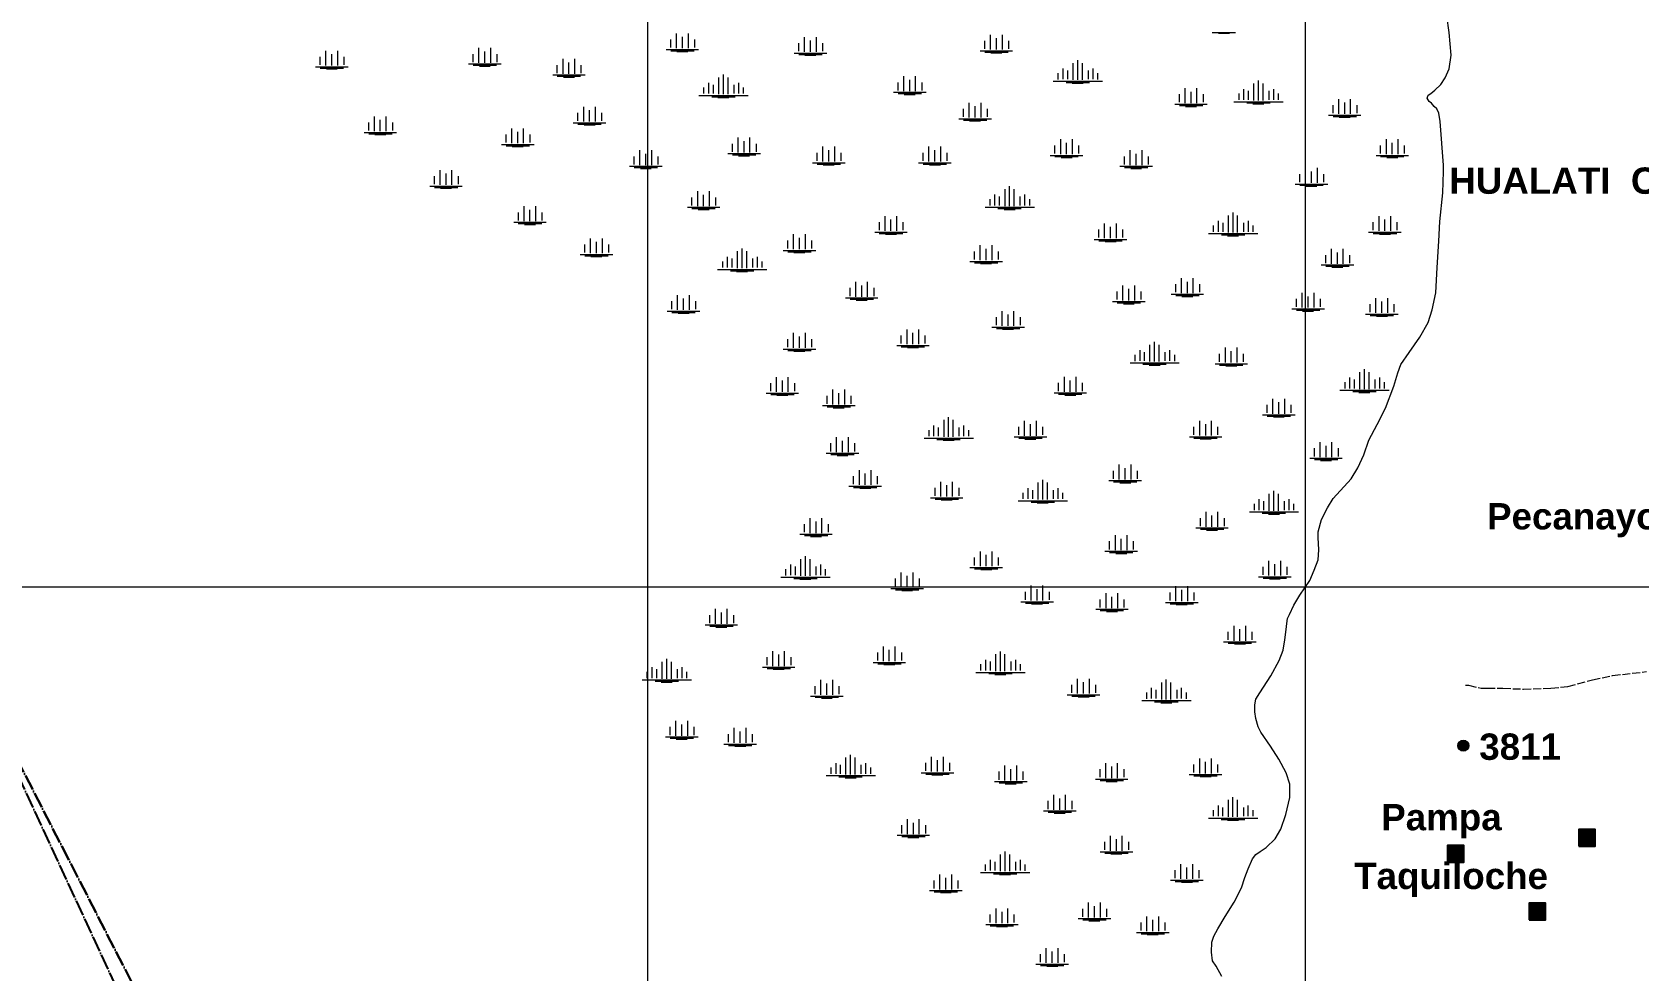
# Model space of a CAD drawing. Header units: metres. Extents: x 405809 to 420020, y 8257398 to 8272141.
# Drawn here: x 407064 to 409508, y 8268416 to 8269843 of the extents above; entities that cross this region are included whole.
import ezdxf

# ---------------------------------------------------------------- set-up
doc = ezdxf.new("R2010")
doc.units = ezdxf.units.M
doc.linetypes.add('ACAD_ISO02W100', pattern=[15, 12, -3])
doc.linetypes.add('ACAD_ISO04W100', pattern=[30, 24, -3, 0, -3])
for name, color, linetype, lineweight in [('BOFEDALES', 112, 'Continuous', 5), ('CAMINOS1', 7, 'ACAD_ISO02W100', 5), ('COORDENADAS', 30, 'Continuous', 5), ('PERIMETRO DE LA ISLA', 7, 'Continuous', 18), ('PERT. DE LA RESERVA', 163, 'ACAD_ISO04W100', 30), ('texto', 7, 'Continuous', 13)]:
    doc.layers.add(name, color=color, linetype=linetype, lineweight=lineweight)
doc.layers.add('PERIMETRO', color=3, linetype='ACAD_ISO04W100')
doc.layers.add('VIVIENDAS', color=1, linetype='Continuous')
doc.styles.add('CARLOS', font='arialbd.ttf', dxfattribs={"height": 48})

msp = doc.modelspace()

# ---------------------------------------------------------------- hatches: boundary and pattern name
at = {"layer": 'texto'}
h = msp.add_hatch(color=256, dxfattribs=at)
edge = h.paths.add_edge_path()
edge.add_arc((409240.9, 8268758.4), 8.37, 0, 360)
at = {"layer": 'VIVIENDAS'}
for points in [[(409416.4, 8268605.8), (409441.4, 8268605.8), (409441.4, 8268630.8), (409416.4, 8268630.8)], [(409216.8, 8268581.5), (409241.8, 8268581.5), (409241.8, 8268606.5), (409216.8, 8268606.5)], [(409340.9, 8268493.8), (409365.9, 8268493.8), (409365.9, 8268518.8), (409340.9, 8268518.8)]]:
    msp.add_hatch(color=256, dxfattribs=at).paths.add_polyline_path(points)

# ---------------------------------------------------------------- linework, layer by layer
at = {"layer": 'BOFEDALES'}
for p, q in [((408034.7, 8269832.2), (408034.7, 8269820)), ((408044, 8269818.9), (408044, 8269841.5)), ((408053, 8269818.9), (408053, 8269836.2)), ((408062, 8269818.9), (408062, 8269841.5)), ((408071.2, 8269832.2), (408071.2, 8269820)), ((408238.8, 8269813.3), (408238.8, 8269835.9)), ((408247.8, 8269813.3), (408247.8, 8269830.6)), ((408256.8, 8269813.3), (408256.8, 8269835.9)), ((408521.6, 8269816.8), (408521.6, 8269839.4)), ((408530.6, 8269816.8), (408530.6, 8269834.1)), ((408539.6, 8269816.8), (408539.6, 8269839.4)), ((408858.9, 8269842.9), (408894.5, 8269842.9)), ((408868.4, 8269841.6), (408885, 8269841.6)), ((407510.7, 8269792.4), (407510.7, 8269815)), ((407519.7, 8269792.4), (407519.7, 8269809.7)), ((407528.7, 8269792.4), (407528.7, 8269815)), ((407734.2, 8269810), (407734.2, 8269797.7)), ((407743.4, 8269796.7), (407743.4, 8269819.3)), ((407752.4, 8269796.7), (407752.4, 8269813.9)), ((407761.4, 8269796.7), (407761.4, 8269819.3)), ((407770.7, 8269810), (407770.7, 8269797.7)), ((408028.2, 8269817.1), (408077.7, 8269817.1)), ((408035.2, 8269815.1), (408070.7, 8269815.1)), ((408044.6, 8269813.8), (408061.3, 8269813.8)), ((408223, 8269811.5), (408272.5, 8269811.5)), ((408229.5, 8269826.7), (408229.5, 8269814.4)), ((408230, 8269809.5), (408265.5, 8269809.5)), ((408239.4, 8269808.3), (408256.1, 8269808.3)), ((408266, 8269826.7), (408266, 8269814.4)), ((408505.8, 8269815), (408555.3, 8269815)), ((408512.3, 8269830.1), (408512.3, 8269817.9)), ((408512.8, 8269813), (408548.3, 8269813)), ((408522.2, 8269811.7), (408538.9, 8269811.7)), ((408548.8, 8269830.1), (408548.8, 8269817.9)), ((407494.9, 8269790.6), (407544.4, 8269790.6)), ((407501.4, 8269805.7), (407501.4, 8269793.5)), ((407501.9, 8269788.6), (407537.4, 8269788.6)), ((407511.4, 8269787.3), (407528, 8269787.3)), ((407537.9, 8269805.7), (407537.9, 8269793.5)), ((407727.7, 8269794.9), (407777.2, 8269794.9)), ((407734.7, 8269792.9), (407770.2, 8269792.9)), ((407744.1, 8269791.6), (407760.7, 8269791.6)), ((407862.2, 8269793.3), (407862.2, 8269781.1)), ((407871.4, 8269780), (407871.4, 8269802.6)), ((407880.4, 8269780), (407880.4, 8269797.3)), ((407889.4, 8269780), (407889.4, 8269802.6)), ((407898.7, 8269793.3), (407898.7, 8269781.1)), ((408631.6, 8269788), (408631.6, 8269771.6)), ((408638.6, 8269785.1), (408638.6, 8269771.6)), ((408647.3, 8269770.6), (408647.3, 8269796.3)), ((408654.3, 8269770.6), (408654.3, 8269800.7)), ((408654.3, 8269770.6), (408654.3, 8269796.3)), ((408661.3, 8269770.6), (408661.3, 8269796.3)), ((408670.1, 8269785.1), (408670.1, 8269771.6)), ((408677.1, 8269788), (408677.1, 8269771.6)), ((407855.7, 8269778.2), (407905.2, 8269778.2)), ((407862.7, 8269776.2), (407898.2, 8269776.2)), ((407872.1, 8269774.9), (407888.7, 8269774.9)), ((408085.3, 8269759.3), (408085.3, 8269749.8)), ((408092.7, 8269766.3), (408092.7, 8269749.9)), ((408099.7, 8269763.4), (408099.7, 8269749.9)), ((408108.4, 8269748.9), (408108.4, 8269774.6)), ((408115.4, 8269748.9), (408115.4, 8269779)), ((408115.4, 8269748.9), (408115.4, 8269774.6)), ((408122.4, 8269748.9), (408122.4, 8269774.6)), ((408131.2, 8269763.4), (408131.2, 8269749.9)), ((408138.2, 8269766.3), (408138.2, 8269749.9)), ((408145.5, 8269759.3), (408145.5, 8269749.8)), ((408380.5, 8269766.9), (408380.5, 8269754.6)), ((408389.7, 8269753.5), (408389.7, 8269776.2)), ((408398.7, 8269753.5), (408398.7, 8269770.8)), ((408407.7, 8269753.5), (408407.7, 8269776.2)), ((408417, 8269766.9), (408417, 8269754.6)), ((408617, 8269768.8), (408691.9, 8269768.8)), ((408624.2, 8269781), (408624.2, 8269771.5)), ((408636.6, 8269766.8), (408672.1, 8269766.8)), ((408646, 8269765.5), (408662.6, 8269765.5)), ((408684.4, 8269781), (408684.4, 8269771.5)), ((408817.6, 8269735.5), (408817.6, 8269758.1)), ((408835.6, 8269735.5), (408835.6, 8269758.1)), ((408922.1, 8269739.4), (408922.1, 8269765.1)), ((408929.1, 8269739.4), (408929.1, 8269769.6)), ((408929.1, 8269739.4), (408929.1, 8269765.1)), ((408936.1, 8269739.4), (408936.1, 8269765.1)), ((408078.1, 8269747.1), (408153, 8269747.1)), ((408097.7, 8269745.1), (408133.2, 8269745.1)), ((408107.1, 8269743.8), (408123.7, 8269743.8)), ((408374, 8269751.8), (408423.5, 8269751.8)), ((408381, 8269749.8), (408416.5, 8269749.8)), ((408390.4, 8269748.5), (408407.1, 8269748.5)), ((408489.2, 8269713.3), (408489.2, 8269735.9)), ((408507.2, 8269713.3), (408507.2, 8269735.9)), ((408801.9, 8269733.7), (408851.4, 8269733.7)), ((408808.4, 8269748.9), (408808.4, 8269736.6)), ((408826.6, 8269735.5), (408826.6, 8269752.8)), ((408844.9, 8269748.9), (408844.9, 8269736.6)), ((408891.8, 8269737.6), (408966.8, 8269737.6)), ((408899.1, 8269749.8), (408899.1, 8269740.3)), ((408906.4, 8269756.8), (408906.4, 8269740.5)), ((408911.4, 8269735.6), (408946.9, 8269735.6)), ((408913.4, 8269754), (408913.4, 8269740.5)), ((408920.8, 8269734.4), (408937.5, 8269734.4)), ((408944.9, 8269754), (408944.9, 8269740.5)), ((408951.9, 8269756.8), (408951.9, 8269740.5)), ((408959.2, 8269749.8), (408959.2, 8269740.3)), ((409051.4, 8269718.9), (409051.4, 8269741.5)), ((409060.4, 8269718.9), (409060.4, 8269736.1)), ((409069.4, 8269718.9), (409069.4, 8269741.5)), ((407584.5, 8269692.6), (407584.5, 8269715.2)), ((407593.5, 8269692.6), (407593.5, 8269709.9)), ((407602.5, 8269692.6), (407602.5, 8269715.2)), ((407893.5, 8269720.6), (407893.5, 8269708.4)), ((407902.8, 8269707.3), (407902.8, 8269729.9)), ((407911.8, 8269707.3), (407911.8, 8269724.6)), ((407920.8, 8269707.3), (407920.8, 8269729.9)), ((407930, 8269720.6), (407930, 8269708.4)), ((408473.5, 8269711.5), (408523, 8269711.5)), ((408480, 8269726.6), (408480, 8269714.4)), ((408480.5, 8269709.5), (408516, 8269709.5)), ((408498.2, 8269713.3), (408498.2, 8269730.6)), ((408516.5, 8269726.6), (408516.5, 8269714.4)), ((408808.9, 8269731.7), (408844.4, 8269731.7)), ((408818.3, 8269730.5), (408834.9, 8269730.5)), ((409035.6, 8269717.1), (409085.1, 8269717.1)), ((409042.1, 8269732.2), (409042.1, 8269719.9)), ((409042.6, 8269715.1), (409078.1, 8269715.1)), ((409052, 8269713.8), (409068.7, 8269713.8)), ((409078.6, 8269732.2), (409078.6, 8269719.9)), ((407568.8, 8269690.8), (407618.3, 8269690.8)), ((407575.3, 8269706), (407575.3, 8269693.7)), ((407575.8, 8269688.8), (407611.3, 8269688.8)), ((407585.2, 8269687.6), (407601.9, 8269687.6)), ((407611.8, 8269706), (407611.8, 8269693.7)), ((407784.2, 8269687.7), (407784.2, 8269675.5)), ((407793.5, 8269674.4), (407793.5, 8269697)), ((407802.5, 8269674.4), (407802.5, 8269691.7)), ((407811.5, 8269674.4), (407811.5, 8269697)), ((407820.8, 8269687.7), (407820.8, 8269675.5)), ((407887, 8269705.5), (407936.5, 8269705.5)), ((407894, 8269703.5), (407929.5, 8269703.5)), ((407903.4, 8269702.3), (407920.1, 8269702.3)), ((408489.9, 8269708.3), (408506.6, 8269708.3)), ((407777.7, 8269672.6), (407827.3, 8269672.6)), ((407784.7, 8269670.6), (407820.3, 8269670.6)), ((407794.2, 8269669.4), (407810.8, 8269669.4)), ((407988.3, 8269641.1), (407988.3, 8269663.7)), ((408006.3, 8269641.1), (408006.3, 8269663.7)), ((408128.5, 8269673.7), (408128.5, 8269661.5)), ((408137.7, 8269660.4), (408137.7, 8269683)), ((408146.7, 8269660.4), (408146.7, 8269677.7)), ((408155.7, 8269660.4), (408155.7, 8269683)), ((408165, 8269673.7), (408165, 8269661.5)), ((408257.3, 8269660), (408257.3, 8269647.7)), ((408266.6, 8269646.6), (408266.6, 8269669.2)), ((408275.6, 8269646.6), (408275.6, 8269663.9)), ((408284.6, 8269646.6), (408284.6, 8269669.2)), ((408293.8, 8269660), (408293.8, 8269647.7)), ((408418.7, 8269660), (408418.7, 8269647.7)), ((408428, 8269646.6), (408428, 8269669.2)), ((408437, 8269646.6), (408437, 8269663.9)), ((408446, 8269646.6), (408446, 8269669.2)), ((408455.3, 8269660), (408455.3, 8269647.7)), ((408619.1, 8269671.1), (408619.1, 8269658.8)), ((408628.4, 8269657.7), (408628.4, 8269680.4)), ((408637.4, 8269657.7), (408637.4, 8269675)), ((408646.4, 8269657.7), (408646.4, 8269680.4)), ((408655.6, 8269671.1), (408655.6, 8269658.8)), ((408734.1, 8269641.1), (408734.1, 8269663.7)), ((408752.1, 8269641.1), (408752.1, 8269663.7)), ((409114.5, 8269671.1), (409114.5, 8269658.8)), ((409123.7, 8269657.7), (409123.7, 8269680.4)), ((409132.7, 8269657.7), (409132.7, 8269675)), ((409141.7, 8269657.7), (409141.7, 8269680.4)), ((409151, 8269671.1), (409151, 8269658.8)), ((407972.5, 8269639.3), (408022.1, 8269639.3)), ((407979, 8269654.4), (407979, 8269642.2)), ((407979.5, 8269637.3), (408015.1, 8269637.3)), ((407989, 8269636), (408005.6, 8269636)), ((407997.3, 8269641.1), (407997.3, 8269658.3)), ((408015.6, 8269654.4), (408015.6, 8269642.2)), ((408122, 8269658.6), (408171.5, 8269658.6)), ((408129, 8269656.6), (408164.5, 8269656.6)), ((408138.4, 8269655.3), (408155.1, 8269655.3)), ((408250.8, 8269644.8), (408300.3, 8269644.8)), ((408257.8, 8269642.8), (408293.3, 8269642.8)), ((408267.3, 8269641.6), (408283.9, 8269641.6)), ((408412.2, 8269644.8), (408461.8, 8269644.8)), ((408419.2, 8269642.8), (408454.8, 8269642.8)), ((408428.7, 8269641.6), (408445.3, 8269641.6)), ((408612.6, 8269656), (408662.1, 8269656)), ((408619.6, 8269654), (408655.1, 8269654)), ((408629, 8269652.7), (408645.7, 8269652.7)), ((408718.4, 8269639.3), (408767.9, 8269639.3)), ((408724.9, 8269654.4), (408724.9, 8269642.2)), ((408725.4, 8269637.3), (408760.9, 8269637.3)), ((408734.8, 8269636), (408751.5, 8269636)), ((408743.1, 8269641.1), (408743.1, 8269658.3)), ((408761.4, 8269654.4), (408761.4, 8269642.2)), ((409000.8, 8269614.2), (409000.8, 8269636.8)), ((409018.8, 8269614.2), (409018.8, 8269636.8)), ((409108, 8269656), (409157.5, 8269656)), ((409115, 8269654), (409150.5, 8269654)), ((409124.4, 8269652.7), (409141.1, 8269652.7)), ((407675.2, 8269624.4), (407675.2, 8269612.1)), ((407684.5, 8269611.1), (407684.5, 8269633.7)), ((407693.5, 8269611.1), (407693.5, 8269628.3)), ((407702.5, 8269611.1), (407702.5, 8269633.7)), ((407711.7, 8269624.4), (407711.7, 8269612.1)), ((408985.1, 8269612.4), (409034.6, 8269612.4)), ((408991.6, 8269627.6), (408991.6, 8269615.3)), ((409009.8, 8269614.2), (409009.8, 8269631.5)), ((409028.1, 8269627.6), (409028.1, 8269615.3)), ((407668.7, 8269609.3), (407718.2, 8269609.3)), ((407675.7, 8269607.3), (407711.2, 8269607.3)), ((407685.1, 8269606), (407701.8, 8269606)), ((408067, 8269592.1), (408067, 8269579.9)), ((408076.3, 8269578.8), (408076.3, 8269601.4)), ((408085.3, 8269578.8), (408085.3, 8269596.1)), ((408094.3, 8269578.8), (408094.3, 8269601.4)), ((408103.5, 8269592.1), (408103.5, 8269579.9)), ((408520.6, 8269589.2), (408520.6, 8269579.7)), ((408527.9, 8269596.3), (408527.9, 8269579.9)), ((408534.9, 8269593.4), (408534.9, 8269579.9)), ((408543.7, 8269578.8), (408543.7, 8269604.6)), ((408550.7, 8269578.8), (408550.7, 8269609)), ((408550.7, 8269578.8), (408550.7, 8269604.6)), ((408557.7, 8269578.8), (408557.7, 8269604.6)), ((408566.4, 8269593.4), (408566.4, 8269579.9)), ((408573.4, 8269596.3), (408573.4, 8269579.9)), ((408580.7, 8269589.2), (408580.7, 8269579.7)), ((408992.1, 8269610.4), (409027.6, 8269610.4)), ((409001.5, 8269609.2), (409018.2, 8269609.2)), ((407802.9, 8269569.3), (407802.9, 8269557)), ((407812.1, 8269555.9), (407812.1, 8269578.6)), ((407821.1, 8269555.9), (407821.1, 8269573.2)), ((407830.1, 8269555.9), (407830.1, 8269578.6)), ((407839.4, 8269569.3), (407839.4, 8269557)), ((408060.5, 8269577), (408110, 8269577)), ((408067.5, 8269575), (408103, 8269575)), ((408077, 8269573.8), (408093.6, 8269573.8)), ((408361.2, 8269541.1), (408361.2, 8269563.7)), ((408379.2, 8269541.1), (408379.2, 8269563.7)), ((408513.3, 8269577), (408588.3, 8269577)), ((408532.9, 8269575), (408568.4, 8269575)), ((408542.3, 8269573.8), (408559, 8269573.8)), ((408883.5, 8269538.8), (408883.5, 8269564.6)), ((408890.5, 8269538.8), (408890.5, 8269569)), ((408890.5, 8269538.8), (408890.5, 8269564.6)), ((408897.5, 8269538.8), (408897.5, 8269564.6)), ((409112.6, 8269541.1), (409112.6, 8269563.7)), ((409130.6, 8269541.1), (409130.6, 8269563.7)), ((407796.4, 8269554.2), (407845.9, 8269554.2)), ((407803.4, 8269552.2), (407838.9, 8269552.2)), ((407812.8, 8269550.9), (407829.4, 8269550.9)), ((408345.5, 8269539.3), (408395, 8269539.3)), ((408352, 8269554.4), (408352, 8269542.1)), ((408352.5, 8269537.3), (408388, 8269537.3)), ((408370.2, 8269541.1), (408370.2, 8269558.3)), ((408388.5, 8269554.4), (408388.5, 8269542.1)), ((408685.9, 8269543.3), (408685.9, 8269531)), ((408695.2, 8269529.9), (408695.2, 8269552.6)), ((408704.2, 8269529.9), (408704.2, 8269547.2)), ((408713.2, 8269529.9), (408713.2, 8269552.6)), ((408722.4, 8269543.3), (408722.4, 8269531)), ((408860.5, 8269549.2), (408860.5, 8269539.7)), ((408867.8, 8269556.3), (408867.8, 8269539.9)), ((408874.8, 8269553.4), (408874.8, 8269539.9)), ((408906.3, 8269553.4), (408906.3, 8269539.9)), ((408913.3, 8269556.3), (408913.3, 8269539.9)), ((408920.6, 8269549.2), (408920.6, 8269539.7)), ((409096.8, 8269539.3), (409146.4, 8269539.3)), ((409103.3, 8269554.4), (409103.3, 8269542.1)), ((409103.8, 8269537.3), (409139.4, 8269537.3)), ((409121.6, 8269541.1), (409121.6, 8269558.3)), ((409139.9, 8269554.4), (409139.9, 8269542.1)), ((407903.9, 8269520.5), (407903.9, 8269508.2)), ((407913.2, 8269507.2), (407913.2, 8269529.8)), ((407922.2, 8269507.2), (407922.2, 8269524.4)), ((407931.2, 8269507.2), (407931.2, 8269529.8)), ((407940.4, 8269520.5), (407940.4, 8269508.2)), ((408143.8, 8269484.4), (408143.8, 8269514.5)), ((408212.8, 8269526.6), (408212.8, 8269514.4)), ((408222.1, 8269513.3), (408222.1, 8269535.9)), ((408231.1, 8269513.3), (408231.1, 8269530.5)), ((408240.1, 8269513.3), (408240.1, 8269535.9)), ((408249.3, 8269526.6), (408249.3, 8269514.4)), ((408361.9, 8269536), (408378.5, 8269536)), ((408505.9, 8269496.6), (408505.9, 8269519.2)), ((408514.9, 8269496.6), (408514.9, 8269513.9)), ((408523.9, 8269496.6), (408523.9, 8269519.2)), ((408679.4, 8269528.2), (408728.9, 8269528.2)), ((408686.4, 8269526.2), (408721.9, 8269526.2)), ((408695.8, 8269524.9), (408712.5, 8269524.9)), ((408853.2, 8269537.1), (408928.2, 8269537.1)), ((408872.8, 8269535.1), (408908.3, 8269535.1)), ((408882.2, 8269533.8), (408898.9, 8269533.8)), ((409040.2, 8269491), (409040.2, 8269513.7)), ((409058.2, 8269491), (409058.2, 8269513.7)), ((409113.3, 8269536), (409129.9, 8269536)), ((407897.4, 8269505.4), (407946.9, 8269505.4)), ((407904.4, 8269503.4), (407939.9, 8269503.4)), ((407913.8, 8269502.1), (407930.5, 8269502.1)), ((408113.7, 8269494.8), (408113.7, 8269485.3)), ((408121, 8269501.8), (408121, 8269485.5)), ((408128, 8269498.9), (408128, 8269485.5)), ((408136.8, 8269484.4), (408136.8, 8269510.1)), ((408143.8, 8269484.4), (408143.8, 8269510.1)), ((408150.8, 8269484.4), (408150.8, 8269510.1)), ((408159.5, 8269498.9), (408159.5, 8269485.5)), ((408166.5, 8269501.8), (408166.5, 8269485.5)), ((408173.9, 8269494.8), (408173.9, 8269485.3)), ((408206.3, 8269511.5), (408255.8, 8269511.5)), ((408213.3, 8269509.5), (408248.8, 8269509.5)), ((408222.7, 8269508.2), (408239.4, 8269508.2)), ((408490.2, 8269494.8), (408539.7, 8269494.8)), ((408496.7, 8269509.9), (408496.7, 8269497.7)), ((408497.2, 8269492.8), (408532.7, 8269492.8)), ((408506.6, 8269491.6), (408523.3, 8269491.6)), ((408533.2, 8269509.9), (408533.2, 8269497.7)), ((409024.5, 8269489.3), (409074, 8269489.3)), ((409031, 8269504.4), (409031, 8269492.1)), ((409049.2, 8269491), (409049.2, 8269508.3)), ((409067.5, 8269504.4), (409067.5, 8269492.1)), ((408106.5, 8269482.6), (408181.4, 8269482.6)), ((408126, 8269480.6), (408161.5, 8269480.6)), ((408135.5, 8269479.3), (408152.1, 8269479.3)), ((408812, 8269446.6), (408812, 8269469.2)), ((408830, 8269446.6), (408830, 8269469.2)), ((409031.5, 8269487.3), (409067, 8269487.3)), ((409040.9, 8269486), (409057.6, 8269486)), ((408045.6, 8269420.9), (408045.6, 8269443.5)), ((408063.6, 8269420.9), (408063.6, 8269443.5)), ((408307.4, 8269454.4), (408307.4, 8269442.1)), ((408316.7, 8269441), (408316.7, 8269463.7)), ((408325.7, 8269441), (408325.7, 8269458.3)), ((408334.7, 8269441), (408334.7, 8269463.7)), ((408343.9, 8269454.4), (408343.9, 8269442.1)), ((408713.7, 8269448.8), (408713.7, 8269436.6)), ((408723, 8269435.5), (408723, 8269458.1)), ((408732, 8269435.5), (408732, 8269452.8)), ((408741, 8269435.5), (408741, 8269458.1)), ((408750.2, 8269448.8), (408750.2, 8269436.6)), ((408796.3, 8269444.8), (408845.8, 8269444.8)), ((408802.8, 8269459.9), (408802.8, 8269447.7)), ((408803.3, 8269442.8), (408838.8, 8269442.8)), ((408812.7, 8269441.5), (408829.4, 8269441.5)), ((408821, 8269446.6), (408821, 8269463.9)), ((408839.3, 8269459.9), (408839.3, 8269447.7)), ((408995.7, 8269424.4), (408995.7, 8269447)), ((409004.7, 8269424.4), (409004.7, 8269441.6)), ((409013.7, 8269424.4), (409013.7, 8269447)), ((408029.9, 8269419.1), (408079.4, 8269419.1)), ((408036.4, 8269434.2), (408036.4, 8269422)), ((408036.9, 8269417.1), (408072.4, 8269417.1)), ((408046.3, 8269415.9), (408063, 8269415.9)), ((408054.6, 8269420.9), (408054.6, 8269438.2)), ((408072.9, 8269434.2), (408072.9, 8269422)), ((408300.9, 8269439.3), (408350.4, 8269439.3)), ((408307.9, 8269437.3), (408343.4, 8269437.3)), ((408317.4, 8269436), (408334, 8269436)), ((408539.3, 8269396.6), (408539.3, 8269419.2)), ((408557.3, 8269396.6), (408557.3, 8269419.2)), ((408707.2, 8269433.7), (408756.7, 8269433.7)), ((408714.2, 8269431.7), (408749.7, 8269431.7)), ((408723.7, 8269430.4), (408740.3, 8269430.4)), ((408980, 8269422.6), (409029.5, 8269422.6)), ((408986.5, 8269437.7), (408986.5, 8269425.4)), ((408987, 8269420.6), (409022.5, 8269420.6)), ((408996.4, 8269419.3), (409013, 8269419.3)), ((409023, 8269437.7), (409023, 8269425.4)), ((409098.7, 8269429.7), (409098.7, 8269417.4)), ((409107.9, 8269416.3), (409107.9, 8269438.9)), ((409116.9, 8269416.3), (409116.9, 8269433.6)), ((409125.9, 8269416.3), (409125.9, 8269438.9)), ((409135.2, 8269429.7), (409135.2, 8269417.4)), ((408394.6, 8269368.8), (408394.6, 8269391.4)), ((408412.6, 8269368.8), (408412.6, 8269391.4)), ((408523.6, 8269394.8), (408573.1, 8269394.8)), ((408530.1, 8269409.9), (408530.1, 8269397.7)), ((408530.6, 8269392.8), (408566.1, 8269392.8)), ((408540, 8269391.5), (408556.6, 8269391.5)), ((408548.3, 8269396.6), (408548.3, 8269413.9)), ((408566.6, 8269409.9), (408566.6, 8269397.7)), ((409092.2, 8269414.5), (409141.7, 8269414.5)), ((409099.2, 8269412.5), (409134.7, 8269412.5)), ((409108.6, 8269411.3), (409125.3, 8269411.3)), ((408212.8, 8269376.6), (408212.8, 8269364.3)), ((408222.1, 8269363.2), (408222.1, 8269385.9)), ((408231.1, 8269363.2), (408231.1, 8269380.5)), ((408240.1, 8269363.2), (408240.1, 8269385.9)), ((408249.3, 8269376.6), (408249.3, 8269364.3)), ((408378.9, 8269367), (408428.4, 8269367)), ((408385.4, 8269382.1), (408385.4, 8269369.9)), ((408403.6, 8269368.8), (408403.6, 8269386.1)), ((408421.9, 8269382.1), (408421.9, 8269369.9)), ((408764.2, 8269342.3), (408764.2, 8269368)), ((408771.2, 8269342.3), (408771.2, 8269372.4)), ((408771.2, 8269342.3), (408771.2, 8269368)), ((408778.2, 8269342.3), (408778.2, 8269368)), ((408206.3, 8269361.5), (408255.8, 8269361.5)), ((408213.3, 8269359.5), (408248.8, 8269359.5)), ((408222.7, 8269358.2), (408239.4, 8269358.2)), ((408385.9, 8269365), (408421.4, 8269365)), ((408395.3, 8269363.8), (408411.9, 8269363.8)), ((408741.1, 8269352.7), (408741.1, 8269343.2)), ((408748.5, 8269359.7), (408748.5, 8269343.4)), ((408755.5, 8269356.8), (408755.5, 8269343.4)), ((408787, 8269356.8), (408787, 8269343.4)), ((408794, 8269359.7), (408794, 8269343.4)), ((408801.3, 8269352.7), (408801.3, 8269343.2)), ((408869.6, 8269354.4), (408869.6, 8269342.1)), ((408878.8, 8269341), (408878.8, 8269363.6)), ((408887.8, 8269341), (408887.8, 8269358.3)), ((408896.8, 8269341), (408896.8, 8269363.6)), ((408906.1, 8269354.4), (408906.1, 8269342.1)), ((408196, 8269296.2), (408196, 8269318.8)), ((408214, 8269296.2), (408214, 8269318.8)), ((408633.9, 8269296.6), (408633.9, 8269319.2)), ((408651.9, 8269296.6), (408651.9, 8269319.2)), ((408733.9, 8269340.5), (408808.8, 8269340.5)), ((408753.5, 8269338.5), (408789, 8269338.5)), ((408762.9, 8269337.2), (408779.5, 8269337.2)), ((408863.1, 8269339.2), (408912.6, 8269339.2)), ((408870.1, 8269337.2), (408905.6, 8269337.2)), ((408879.5, 8269336), (408896.2, 8269336)), ((409067.7, 8269318), (409067.7, 8269301.7)), ((409083.4, 8269300.6), (409083.4, 8269326.3)), ((409090.4, 8269300.6), (409090.4, 8269330.7)), ((409090.4, 8269300.6), (409090.4, 8269326.3)), ((409097.4, 8269300.6), (409097.4, 8269326.3)), ((409113.2, 8269318), (409113.2, 8269301.7)), ((408180.3, 8269294.4), (408229.8, 8269294.4)), ((408186.8, 8269309.5), (408186.8, 8269297.3)), ((408205, 8269296.2), (408205, 8269313.4)), ((408223.3, 8269309.5), (408223.3, 8269297.3)), ((408281.8, 8269277.2), (408281.8, 8269299.8)), ((408290.8, 8269277.2), (408290.8, 8269294.4)), ((408299.8, 8269277.2), (408299.8, 8269299.8)), ((408618.2, 8269294.8), (408667.7, 8269294.8)), ((408624.7, 8269309.9), (408624.7, 8269297.6)), ((408642.9, 8269296.6), (408642.9, 8269313.8)), ((408661.2, 8269309.9), (408661.2, 8269297.6)), ((409053.1, 8269298.8), (409128.1, 8269298.8)), ((409060.4, 8269311), (409060.4, 8269301.5)), ((409072.7, 8269296.8), (409108.2, 8269296.8)), ((409074.7, 8269315.1), (409074.7, 8269301.7)), ((409082.1, 8269295.5), (409098.7, 8269295.5)), ((409106.2, 8269315.1), (409106.2, 8269301.7)), ((409120.5, 8269311), (409120.5, 8269301.5)), ((408187.3, 8269292.4), (408222.8, 8269292.4)), ((408196.7, 8269291.1), (408213.4, 8269291.1)), ((408266, 8269275.4), (408315.5, 8269275.4)), ((408272.5, 8269290.5), (408272.5, 8269278.3)), ((408273, 8269273.4), (408308.5, 8269273.4)), ((408282.4, 8269272.1), (408299.1, 8269272.1)), ((408309, 8269290.5), (408309, 8269278.3)), ((408625.2, 8269292.8), (408660.7, 8269292.8)), ((408634.6, 8269291.5), (408651.3, 8269291.5)), ((408941.9, 8269276.6), (408941.9, 8269264.3)), ((408951.2, 8269263.2), (408951.2, 8269285.8)), ((408960.2, 8269263.2), (408960.2, 8269280.5)), ((408969.2, 8269263.2), (408969.2, 8269285.8)), ((408978.4, 8269276.6), (408978.4, 8269264.3)), ((408435.1, 8269245.3), (408435.1, 8269229)), ((408450.9, 8269227.9), (408450.9, 8269253.6)), ((408457.9, 8269227.9), (408457.9, 8269258)), ((408457.9, 8269227.9), (408457.9, 8269253.6)), ((408464.9, 8269227.9), (408464.9, 8269253.6)), ((408480.6, 8269245.3), (408480.6, 8269229)), ((408573.4, 8269229.7), (408573.4, 8269252.3)), ((408582.4, 8269229.7), (408582.4, 8269247)), ((408591.4, 8269229.7), (408591.4, 8269252.3)), ((408839.9, 8269229.9), (408839.9, 8269252.5)), ((408848.9, 8269229.9), (408848.9, 8269247.2)), ((408857.9, 8269229.9), (408857.9, 8269252.5)), ((408935.4, 8269261.4), (408984.9, 8269261.4)), ((408942.4, 8269259.4), (408977.9, 8269259.4)), ((408951.9, 8269258.2), (408968.5, 8269258.2)), ((408287.5, 8269204.9), (408287.5, 8269227.5)), ((408296.5, 8269204.9), (408296.5, 8269222.1)), ((408305.5, 8269204.9), (408305.5, 8269227.5)), ((408420.5, 8269226.1), (408495.5, 8269226.1)), ((408427.8, 8269238.3), (408427.8, 8269228.8)), ((408440.1, 8269224.1), (408475.6, 8269224.1)), ((408442.1, 8269242.4), (408442.1, 8269229)), ((408449.5, 8269222.8), (408466.2, 8269222.8)), ((408473.6, 8269242.4), (408473.6, 8269229)), ((408487.9, 8269238.3), (408487.9, 8269228.8)), ((408557.6, 8269227.9), (408607.1, 8269227.9)), ((408564.1, 8269243), (408564.1, 8269230.8)), ((408564.6, 8269225.9), (408600.1, 8269225.9)), ((408574, 8269224.6), (408590.7, 8269224.6)), ((408600.6, 8269243), (408600.6, 8269230.8)), ((408824.1, 8269228.1), (408873.6, 8269228.1)), ((408830.6, 8269243.2), (408830.6, 8269231)), ((408831.1, 8269226.1), (408866.6, 8269226.1)), ((408840.5, 8269224.8), (408857.2, 8269224.8)), ((408867.1, 8269243.2), (408867.1, 8269231)), ((409023, 8269197.2), (409023, 8269219.8)), ((409041, 8269197.2), (409041, 8269219.8)), ((408271.7, 8269203.1), (408321.3, 8269203.1)), ((408278.2, 8269218.2), (408278.2, 8269205.9)), ((408278.7, 8269201.1), (408314.3, 8269201.1)), ((408288.2, 8269199.8), (408304.8, 8269199.8)), ((408314.8, 8269218.2), (408314.8, 8269205.9)), ((409007.2, 8269195.4), (409056.7, 8269195.4)), ((409013.7, 8269210.6), (409013.7, 8269198.3)), ((409032, 8269197.2), (409032, 8269214.5)), ((409050.2, 8269210.6), (409050.2, 8269198.3)), ((408322.1, 8269154.8), (408322.1, 8269177.4)), ((408331.1, 8269154.8), (408331.1, 8269172.1)), ((408340.1, 8269154.8), (408340.1, 8269177.4)), ((408708.2, 8269176.5), (408708.2, 8269164.3)), ((408717.4, 8269163.2), (408717.4, 8269185.8)), ((408726.4, 8269163.2), (408726.4, 8269180.5)), ((408735.4, 8269163.2), (408735.4, 8269185.8)), ((408744.7, 8269176.5), (408744.7, 8269164.3)), ((409014.2, 8269193.4), (409049.7, 8269193.4)), ((409023.6, 8269192.2), (409040.3, 8269192.2)), ((408306.3, 8269153), (408355.8, 8269153)), ((408312.8, 8269168.1), (408312.8, 8269155.9)), ((408313.3, 8269151), (408348.8, 8269151)), ((408322.8, 8269149.8), (408339.4, 8269149.8)), ((408349.3, 8269168.1), (408349.3, 8269155.9)), ((408436.7, 8269150.5), (408436.7, 8269138.2)), ((408446, 8269137.1), (408446, 8269159.8)), ((408455, 8269137.1), (408455, 8269154.4)), ((408464, 8269137.1), (408464, 8269159.8)), ((408473.2, 8269150.5), (408473.2, 8269138.2)), ((408578.3, 8269150), (408578.3, 8269133.7)), ((408585.3, 8269147.1), (408585.3, 8269133.7)), ((408594.1, 8269132.6), (408594.1, 8269158.3)), ((408601.1, 8269132.6), (408601.1, 8269162.7)), ((408601.1, 8269132.6), (408601.1, 8269158.3)), ((408608.1, 8269132.6), (408608.1, 8269158.3)), ((408616.8, 8269147.1), (408616.8, 8269133.7)), ((408623.8, 8269150), (408623.8, 8269133.7)), ((408701.7, 8269161.4), (408751.2, 8269161.4)), ((408708.7, 8269159.4), (408744.2, 8269159.4)), ((408718.1, 8269158.2), (408734.8, 8269158.2)), ((408430.2, 8269135.4), (408479.7, 8269135.4)), ((408437.2, 8269133.4), (408472.7, 8269133.4)), ((408446.7, 8269132.1), (408463.3, 8269132.1)), ((408563.7, 8269130.8), (408638.7, 8269130.8)), ((408571, 8269143), (408571, 8269133.5)), ((408583.3, 8269128.8), (408618.8, 8269128.8)), ((408592.7, 8269127.5), (408609.4, 8269127.5)), ((408631.1, 8269143), (408631.1, 8269133.5)), ((408922.6, 8269126), (408922.6, 8269116.5)), ((408929.9, 8269133), (408929.9, 8269116.7)), ((408936.9, 8269130.2), (408936.9, 8269116.7)), ((408945.7, 8269115.6), (408945.7, 8269141.3)), ((408952.7, 8269115.6), (408952.7, 8269145.7)), ((408952.7, 8269115.6), (408952.7, 8269141.3)), ((408959.7, 8269115.6), (408959.7, 8269141.3)), ((408968.4, 8269130.2), (408968.4, 8269116.7)), ((408975.4, 8269133), (408975.4, 8269116.7)), ((408982.7, 8269126), (408982.7, 8269116.5)), ((408247.2, 8269081.7), (408247.2, 8269104.3)), ((408256.2, 8269081.7), (408256.2, 8269099)), ((408265.2, 8269081.7), (408265.2, 8269104.3)), ((408840.3, 8269104.5), (408840.3, 8269092.3)), ((408849.5, 8269091.2), (408849.5, 8269113.8)), ((408858.5, 8269091.2), (408858.5, 8269108.5)), ((408867.5, 8269091.2), (408867.5, 8269113.8)), ((408876.8, 8269104.5), (408876.8, 8269092.3)), ((408915.4, 8269113.8), (408990.3, 8269113.8)), ((408934.9, 8269111.8), (408970.4, 8269111.8)), ((408944.4, 8269110.6), (408961, 8269110.6)), ((408231.5, 8269079.9), (408281, 8269079.9)), ((408238, 8269095), (408238, 8269082.8)), ((408238.5, 8269077.9), (408274, 8269077.9)), ((408247.9, 8269076.6), (408264.5, 8269076.6)), ((408274.5, 8269095), (408274.5, 8269082.8)), ((408711.5, 8269055.9), (408711.5, 8269078.5)), ((408720.5, 8269055.9), (408720.5, 8269073.1)), ((408729.5, 8269055.9), (408729.5, 8269078.5)), ((408833.8, 8269089.4), (408883.3, 8269089.4)), ((408840.8, 8269087.4), (408876.3, 8269087.4)), ((408850.2, 8269086.2), (408866.9, 8269086.2)), ((408506.2, 8269031.1), (408506.2, 8269053.7)), ((408524.2, 8269031.1), (408524.2, 8269053.7)), ((408695.7, 8269054.1), (408745.2, 8269054.1)), ((408702.2, 8269069.2), (408702.2, 8269056.9)), ((408702.7, 8269052.1), (408738.2, 8269052.1)), ((408712.1, 8269050.8), (408728.8, 8269050.8)), ((408738.7, 8269069.2), (408738.7, 8269056.9)), ((408210, 8269026.8), (408210, 8269017.3)), ((408217.3, 8269033.9), (408217.3, 8269017.5)), ((408224.3, 8269031), (408224.3, 8269017.5)), ((408233.1, 8269016.4), (408233.1, 8269042.1)), ((408240.1, 8269016.4), (408240.1, 8269046.6)), ((408240.1, 8269016.4), (408240.1, 8269042.1)), ((408247.1, 8269016.4), (408247.1, 8269042.1)), ((408255.8, 8269031), (408255.8, 8269017.5)), ((408262.8, 8269033.9), (408262.8, 8269017.5)), ((408270.1, 8269026.8), (408270.1, 8269017.3)), ((408490.4, 8269029.3), (408539.9, 8269029.3)), ((408496.9, 8269044.5), (408496.9, 8269032.2)), ((408497.4, 8269027.3), (408532.9, 8269027.3)), ((408506.8, 8269026.1), (408523.5, 8269026.1)), ((408515.2, 8269031.1), (408515.2, 8269048.4)), ((408533.4, 8269044.5), (408533.4, 8269032.2)), ((408935.8, 8269030.3), (408935.8, 8269018.1)), ((408945.1, 8269017), (408945.1, 8269039.6)), ((408954.1, 8269017), (408954.1, 8269034.3)), ((408963.1, 8269017), (408963.1, 8269039.6)), ((408972.4, 8269030.3), (408972.4, 8269018.1)), ((408202.8, 8269014.6), (408277.7, 8269014.6)), ((408222.3, 8269012.6), (408257.8, 8269012.6)), ((408231.8, 8269011.4), (408248.4, 8269011.4)), ((408376.5, 8269012.7), (408376.5, 8269000.4)), ((408385.8, 8268999.3), (408385.8, 8269021.9)), ((408394.8, 8268999.3), (408394.8, 8269016.6)), ((408403.8, 8268999.3), (408403.8, 8269021.9)), ((408413.1, 8269012.7), (408413.1, 8269000.4)), ((408583.4, 8268979.1), (408583.4, 8269001.7)), ((408601.4, 8268979.1), (408601.4, 8269001.7)), ((408803.5, 8268978.1), (408803.5, 8269000.7)), ((408821.5, 8268978.1), (408821.5, 8269000.7)), ((408929.3, 8269015.2), (408978.9, 8269015.2)), ((408936.3, 8269013.2), (408971.9, 8269013.2)), ((408945.8, 8269011.9), (408962.4, 8269011.9)), ((408370, 8268997.5), (408419.6, 8268997.5)), ((408377, 8268995.5), (408412.6, 8268995.5)), ((408386.5, 8268994.3), (408403.1, 8268994.3)), ((408567.7, 8268977.3), (408617.2, 8268977.3)), ((408574.2, 8268992.4), (408574.2, 8268980.2)), ((408574.7, 8268975.3), (408610.2, 8268975.3)), ((408592.4, 8268979.1), (408592.4, 8268996.3)), ((408610.7, 8268992.4), (408610.7, 8268980.2)), ((408688.1, 8268980.8), (408688.1, 8268968.6)), ((408697.3, 8268967.5), (408697.3, 8268990.1)), ((408706.3, 8268967.5), (408706.3, 8268984.8)), ((408715.3, 8268967.5), (408715.3, 8268990.1)), ((408724.6, 8268980.8), (408724.6, 8268968.6)), ((408787.7, 8268976.3), (408837.3, 8268976.3)), ((408794.2, 8268991.5), (408794.2, 8268979.2)), ((408812.5, 8268978.1), (408812.5, 8268995.4)), ((408830.8, 8268991.5), (408830.8, 8268979.2)), ((408094, 8268957), (408094, 8268944.8)), ((408103.2, 8268943.7), (408103.2, 8268966.3)), ((408112.2, 8268943.7), (408112.2, 8268961)), ((408121.2, 8268943.7), (408121.2, 8268966.3)), ((408130.5, 8268957), (408130.5, 8268944.8)), ((408584.1, 8268974), (408600.8, 8268974)), ((408681.6, 8268965.7), (408731.1, 8268965.7)), ((408688.6, 8268963.7), (408724.1, 8268963.7)), ((408698, 8268962.5), (408714.6, 8268962.5)), ((408794.7, 8268974.3), (408830.3, 8268974.3)), ((408804.2, 8268973.1), (408820.8, 8268973.1)), ((408087.5, 8268941.9), (408137, 8268941.9)), ((408094.5, 8268939.9), (408130, 8268939.9)), ((408103.9, 8268938.6), (408120.6, 8268938.6)), ((408882.7, 8268931.4), (408882.7, 8268919.1)), ((408892, 8268918), (408892, 8268940.7)), ((408901, 8268918), (408901, 8268935.3)), ((408910, 8268918), (408910, 8268940.7)), ((408919.3, 8268931.4), (408919.3, 8268919.1)), ((408190.5, 8268879.5), (408190.5, 8268902.1)), ((408208.5, 8268879.5), (408208.5, 8268902.1)), ((408358.7, 8268886.8), (408358.7, 8268909.4)), ((408367.7, 8268886.8), (408367.7, 8268904.1)), ((408376.7, 8268886.8), (408376.7, 8268909.4)), ((408876.2, 8268916.3), (408925.8, 8268916.3)), ((408883.2, 8268914.3), (408918.8, 8268914.3)), ((408892.7, 8268913), (408909.3, 8268913)), ((408006.4, 8268877.6), (408006.4, 8268861.2)), ((408022.2, 8268860.2), (408022.2, 8268885.9)), ((408029.2, 8268860.2), (408029.2, 8268890.3)), ((408029.2, 8268860.2), (408029.2, 8268885.9)), ((408036.2, 8268860.2), (408036.2, 8268885.9)), ((408051.9, 8268877.6), (408051.9, 8268861.2)), ((408174.7, 8268877.7), (408224.2, 8268877.7)), ((408181.2, 8268892.9), (408181.2, 8268880.6)), ((408199.5, 8268879.5), (408199.5, 8268896.8)), ((408217.7, 8268892.9), (408217.7, 8268880.6)), ((408343, 8268885), (408392.5, 8268885)), ((408349.5, 8268900.2), (408349.5, 8268887.9)), ((408350, 8268883), (408385.5, 8268883)), ((408359.4, 8268881.8), (408376, 8268881.8)), ((408386, 8268900.2), (408386, 8268887.9)), ((408506.6, 8268882.1), (408506.6, 8268872.6)), ((408513.9, 8268889.1), (408513.9, 8268872.7)), ((408520.9, 8268886.2), (408520.9, 8268872.7)), ((408529.6, 8268871.6), (408529.6, 8268897.4)), ((408536.6, 8268871.6), (408536.6, 8268901.8)), ((408536.6, 8268871.6), (408536.6, 8268897.4)), ((408543.6, 8268871.6), (408543.6, 8268897.4)), ((408552.4, 8268886.2), (408552.4, 8268872.7)), ((408559.4, 8268889.1), (408559.4, 8268872.7)), ((408566.7, 8268882.1), (408566.7, 8268872.6)), ((407991.9, 8268858.4), (408066.8, 8268858.4)), ((407999.1, 8268870.6), (407999.1, 8268861.1)), ((408011.4, 8268856.4), (408046.9, 8268856.4)), ((408013.4, 8268874.7), (408013.4, 8268861.2)), ((408020.9, 8268855.1), (408037.5, 8268855.1)), ((408044.9, 8268874.7), (408044.9, 8268861.2)), ((408059.3, 8268870.6), (408059.3, 8268861.1)), ((408181.7, 8268875.7), (408217.2, 8268875.7)), ((408191.1, 8268874.5), (408207.8, 8268874.5)), ((408263.6, 8268835.7), (408263.6, 8268858.3)), ((408272.6, 8268835.7), (408272.6, 8268853)), ((408281.6, 8268835.7), (408281.6, 8268858.3)), ((408499.3, 8268869.9), (408574.3, 8268869.9)), ((408518.9, 8268867.9), (408554.4, 8268867.9)), ((408528.3, 8268866.6), (408545, 8268866.6)), ((408654.1, 8268837.5), (408654.1, 8268860.1)), ((408663.1, 8268837.5), (408663.1, 8268854.8)), ((408672.1, 8268837.5), (408672.1, 8268860.1)), ((408782, 8268828.8), (408782, 8268854.5)), ((408789, 8268828.8), (408789, 8268858.9)), ((408789, 8268828.8), (408789, 8268854.5)), ((408796, 8268828.8), (408796, 8268854.5)), ((408247.9, 8268833.9), (408297.4, 8268833.9)), ((408254.4, 8268849), (408254.4, 8268836.8)), ((408254.9, 8268831.9), (408290.4, 8268831.9)), ((408264.3, 8268830.7), (408280.9, 8268830.7)), ((408290.9, 8268849), (408290.9, 8268836.8)), ((408638.4, 8268835.7), (408687.9, 8268835.7)), ((408644.9, 8268850.8), (408644.9, 8268838.6)), ((408645.4, 8268833.7), (408680.9, 8268833.7)), ((408654.8, 8268832.5), (408671.5, 8268832.5)), ((408681.4, 8268850.8), (408681.4, 8268838.6)), ((408758.9, 8268839.2), (408758.9, 8268829.7)), ((408766.2, 8268846.2), (408766.2, 8268829.9)), ((408773.2, 8268843.3), (408773.2, 8268829.9)), ((408804.8, 8268843.3), (408804.8, 8268829.9)), ((408811.8, 8268846.2), (408811.8, 8268829.9)), ((408819.1, 8268839.2), (408819.1, 8268829.7)), ((408751.7, 8268827), (408826.6, 8268827)), ((408771.2, 8268825), (408806.8, 8268825)), ((408780.7, 8268823.7), (408797.3, 8268823.7)), ((408033.7, 8268786.8), (408033.7, 8268774.5)), ((408043, 8268773.4), (408043, 8268796)), ((408052, 8268773.4), (408052, 8268790.7)), ((408061, 8268773.4), (408061, 8268796)), ((408070.2, 8268786.8), (408070.2, 8268774.5)), ((408131.9, 8268762.7), (408131.9, 8268785.3)), ((408140.9, 8268762.7), (408140.9, 8268780)), ((408149.9, 8268762.7), (408149.9, 8268785.3)), ((408027.2, 8268771.6), (408076.7, 8268771.6)), ((408034.2, 8268769.6), (408069.7, 8268769.6)), ((408043.6, 8268768.4), (408060.3, 8268768.4)), ((408116.2, 8268760.9), (408165.7, 8268760.9)), ((408122.7, 8268776), (408122.7, 8268763.8)), ((408123.2, 8268758.9), (408158.7, 8268758.9)), ((408132.6, 8268757.6), (408149.3, 8268757.6)), ((408159.2, 8268776), (408159.2, 8268763.8)), ((408286.1, 8268732), (408286.1, 8268715.7)), ((408301.8, 8268714.6), (408301.8, 8268740.3)), ((408308.8, 8268714.6), (408308.8, 8268744.7)), ((408308.8, 8268714.6), (408308.8, 8268740.3)), ((408315.8, 8268714.6), (408315.8, 8268740.3)), ((408331.6, 8268732), (408331.6, 8268715.7)), ((408422.6, 8268732.2), (408422.6, 8268719.9)), ((408431.9, 8268718.9), (408431.9, 8268741.5)), ((408440.9, 8268718.9), (408440.9, 8268736.1)), ((408449.9, 8268718.9), (408449.9, 8268741.5)), ((408459.1, 8268732.2), (408459.1, 8268719.9)), ((408697, 8268709.2), (408697, 8268731.8)), ((408715, 8268709.2), (408715, 8268731.8)), ((408839.8, 8268716.3), (408839.8, 8268738.9)), ((408848.8, 8268716.3), (408848.8, 8268733.6)), ((408857.8, 8268716.3), (408857.8, 8268738.9)), ((408271.5, 8268712.8), (408346.5, 8268712.8)), ((408278.8, 8268725), (408278.8, 8268715.5)), ((408291.1, 8268710.8), (408326.6, 8268710.8)), ((408293.1, 8268729.2), (408293.1, 8268715.7)), ((408300.5, 8268709.6), (408317.2, 8268709.6)), ((408324.6, 8268729.2), (408324.6, 8268715.7)), ((408338.9, 8268725), (408338.9, 8268715.5)), ((408416.1, 8268717.1), (408465.6, 8268717.1)), ((408423.1, 8268715.1), (408458.6, 8268715.1)), ((408432.5, 8268713.8), (408449.2, 8268713.8)), ((408534.2, 8268719), (408534.2, 8268706.7)), ((408543.5, 8268705.6), (408543.5, 8268728.2)), ((408552.5, 8268705.6), (408552.5, 8268722.9)), ((408561.5, 8268705.6), (408561.5, 8268728.2)), ((408570.7, 8268719), (408570.7, 8268706.7)), ((408681.2, 8268707.4), (408730.7, 8268707.4)), ((408687.7, 8268722.5), (408687.7, 8268710.3)), ((408706, 8268709.2), (408706, 8268726.5)), ((408724.2, 8268722.5), (408724.2, 8268710.3)), ((408824, 8268714.5), (408873.6, 8268714.5)), ((408830.5, 8268729.7), (408830.5, 8268717.4)), ((408831, 8268712.5), (408866.6, 8268712.5)), ((408840.5, 8268711.3), (408857.1, 8268711.3)), ((408867.1, 8268729.7), (408867.1, 8268717.4)), ((408527.7, 8268703.8), (408577.2, 8268703.8)), ((408534.7, 8268701.8), (408570.2, 8268701.8)), ((408544.1, 8268700.6), (408560.8, 8268700.6)), ((408617.9, 8268661), (408617.9, 8268683.6)), ((408635.9, 8268661), (408635.9, 8268683.6)), ((408688.2, 8268705.4), (408723.7, 8268705.4)), ((408697.7, 8268704.1), (408714.3, 8268704.1)), ((408602.2, 8268659.2), (408651.7, 8268659.2)), ((408608.7, 8268674.3), (408608.7, 8268662)), ((408626.9, 8268661), (408626.9, 8268678.2)), ((408645.2, 8268674.3), (408645.2, 8268662)), ((408860.4, 8268660.5), (408860.4, 8268651)), ((408867.7, 8268667.5), (408867.7, 8268651.2)), ((408874.7, 8268664.6), (408874.7, 8268651.2)), ((408883.4, 8268650.1), (408883.4, 8268675.8)), ((408890.4, 8268650.1), (408890.4, 8268680.2)), ((408890.4, 8268650.1), (408890.4, 8268675.8)), ((408897.4, 8268650.1), (408897.4, 8268675.8)), ((408906.2, 8268664.6), (408906.2, 8268651.2)), ((408913.2, 8268667.5), (408913.2, 8268651.2)), ((408920.5, 8268660.5), (408920.5, 8268651)), ((408386, 8268637.3), (408386, 8268625)), ((408395.3, 8268623.9), (408395.3, 8268646.5)), ((408404.3, 8268623.9), (408404.3, 8268641.2)), ((408413.3, 8268623.9), (408413.3, 8268646.5)), ((408422.5, 8268637.3), (408422.5, 8268625)), ((408609.2, 8268657.2), (408644.7, 8268657.2)), ((408618.6, 8268655.9), (408635.3, 8268655.9)), ((408853.1, 8268648.3), (408928.1, 8268648.3)), ((408872.7, 8268646.3), (408908.2, 8268646.3)), ((408882.1, 8268645), (408898.8, 8268645)), ((408379.5, 8268622.1), (408429, 8268622.1)), ((408386.5, 8268620.1), (408422, 8268620.1)), ((408396, 8268618.9), (408412.6, 8268618.9)), ((408694.9, 8268612), (408694.9, 8268599.8)), ((408704.1, 8268598.7), (408704.1, 8268621.3)), ((408713.1, 8268598.7), (408713.1, 8268616)), ((408722.1, 8268598.7), (408722.1, 8268621.3)), ((408731.4, 8268612), (408731.4, 8268599.8)), ((408521.1, 8268584.8), (408521.1, 8268568.5)), ((408536.8, 8268567.4), (408536.8, 8268593.1)), ((408543.8, 8268567.4), (408543.8, 8268597.5)), ((408543.8, 8268567.4), (408543.8, 8268593.1)), ((408550.8, 8268567.4), (408550.8, 8268593.1)), ((408566.6, 8268584.8), (408566.6, 8268568.5)), ((408688.4, 8268596.9), (408737.9, 8268596.9)), ((408695.4, 8268594.9), (408730.9, 8268594.9)), ((408704.8, 8268593.7), (408721.5, 8268593.7)), ((408444.6, 8268539.9), (408444.6, 8268562.5)), ((408462.6, 8268539.9), (408462.6, 8268562.5)), ((408506.5, 8268565.6), (408581.4, 8268565.6)), ((408513.7, 8268577.8), (408513.7, 8268568.3)), ((408526.1, 8268563.6), (408561.6, 8268563.6)), ((408528.1, 8268581.9), (408528.1, 8268568.5)), ((408535.5, 8268562.3), (408552.1, 8268562.3)), ((408559.6, 8268581.9), (408559.6, 8268568.5)), ((408573.9, 8268577.8), (408573.9, 8268568.3)), ((408802, 8268569), (408802, 8268556.8)), ((408811.3, 8268555.7), (408811.3, 8268578.3)), ((408820.3, 8268555.7), (408820.3, 8268573)), ((408829.3, 8268555.7), (408829.3, 8268578.3)), ((408838.5, 8268569), (408838.5, 8268556.8)), ((408428.9, 8268538.1), (408478.4, 8268538.1)), ((408435.4, 8268553.2), (408435.4, 8268541)), ((408435.9, 8268536.1), (408471.4, 8268536.1)), ((408453.6, 8268539.9), (408453.6, 8268557.2)), ((408471.9, 8268553.2), (408471.9, 8268541)), ((408795.5, 8268553.9), (408845, 8268553.9)), ((408802.5, 8268551.9), (408838, 8268551.9)), ((408811.9, 8268550.6), (408828.6, 8268550.6)), ((408445.3, 8268534.9), (408462, 8268534.9)), ((408530.1, 8268488.4), (408530.1, 8268511)), ((408548.1, 8268488.4), (408548.1, 8268511)), ((408670.7, 8268497.2), (408670.7, 8268519.8)), ((408679.7, 8268497.2), (408679.7, 8268514.5)), ((408688.7, 8268497.2), (408688.7, 8268519.8)), ((408514.3, 8268486.6), (408563.8, 8268486.6)), ((408520.8, 8268501.7), (408520.8, 8268489.5)), ((408539.1, 8268488.4), (408539.1, 8268505.7)), ((408557.3, 8268501.7), (408557.3, 8268489.5)), ((408654.9, 8268495.4), (408704.4, 8268495.4)), ((408661.4, 8268510.5), (408661.4, 8268498.3)), ((408661.9, 8268493.4), (408697.4, 8268493.4)), ((408671.3, 8268492.2), (408688, 8268492.2)), ((408697.9, 8268510.5), (408697.9, 8268498.3)), ((408750.2, 8268489.7), (408750.2, 8268477.4)), ((408759.4, 8268476.3), (408759.4, 8268498.9)), ((408768.4, 8268476.3), (408768.4, 8268493.6)), ((408777.4, 8268476.3), (408777.4, 8268498.9)), ((408786.7, 8268489.7), (408786.7, 8268477.4)), ((408521.3, 8268484.6), (408556.8, 8268484.6)), ((408530.7, 8268483.3), (408547.4, 8268483.3)), ((408743.7, 8268474.5), (408793.2, 8268474.5)), ((408750.7, 8268472.5), (408786.2, 8268472.5)), ((408760.1, 8268471.3), (408776.7, 8268471.3)), ((408597.3, 8268441.5), (408597.3, 8268429.2)), ((408606.5, 8268428.1), (408606.5, 8268450.7)), ((408615.5, 8268428.1), (408615.5, 8268445.4)), ((408624.5, 8268428.1), (408624.5, 8268450.7)), ((408633.8, 8268441.5), (408633.8, 8268429.2)), ((408590.8, 8268426.3), (408640.3, 8268426.3)), ((408597.8, 8268424.3), (408633.3, 8268424.3)), ((408607.2, 8268423.1), (408623.8, 8268423.1))]:
    msp.add_line(p, q, dxfattribs=at)
at = {"layer": 'CAMINOS1'}
msp.add_lwpolyline([(409243.9, 8268850.4), (409248.6, 8268850.4), (409267.7, 8268845.6), (409277.2, 8268845.6), (409296.3, 8268845.6), (409301, 8268845.6), (409332.2, 8268844.4), (409373.9, 8268845.8), (409400, 8268848.5), (409437.2, 8268858.6), (409467.9, 8268865.1), (409519.2, 8268871)], dxfattribs=at)
at = {"layer": 'COORDENADAS'}
for p, q in [((408000, 8271350), (408000, 8257550)), ((409000, 8271350), (409000, 8257550)), ((406200, 8269000), (419600, 8269000))]:
    msp.add_line(p, q, dxfattribs=at)
at = {"layer": 'PERIMETRO'}
msp.add_lwpolyline([(407586.7, 8257550), (410636.9, 8260581.4), (408154.9, 8266316.2), (406200, 8270529)], dxfattribs=at)
at = {"layer": 'PERIMETRO DE LA ISLA'}
msp.add_lwpolyline([(408873.6, 8268407.3), (408864.6, 8268422.9), (408859.1, 8268431.3), (408857.5, 8268444.5), (408858.4, 8268459.8), (408861.3, 8268468.5), (408867.5, 8268479.7), (408878.4, 8268498.9), (408892, 8268520.2), (408903.3, 8268542), (408908.5, 8268558), (408913.3, 8268570.9), (408920.1, 8268586.3), (408925.2, 8268592.8), (408932, 8268597.6), (408941, 8268603.4), (408954.6, 8268616.8), (408963.2, 8268631.5), (408970.6, 8268653.6), (408977.1, 8268679.8), (408977.1, 8268699.8), (408971.4, 8268717.2), (408960.3, 8268738), (408947.6, 8268757.7), (408932.9, 8268778.7), (408928.8, 8268786.9), (408925.1, 8268799.6), (408923.8, 8268810), (408923.8, 8268820.3), (408925, 8268829.3), (408931.5, 8268838.8), (408947.8, 8268864.7), (408960.8, 8268888.1), (408967, 8268903.6), (408969.1, 8268919.4), (408971.2, 8268935), (408972.2, 8268944.3), (408973.5, 8268951.7), (408976.6, 8268957.9), (408983, 8268972.1), (408992.1, 8268987.3), (409007.3, 8269009.5), (409014.1, 8269025.2), (409019.9, 8269040.9), (409021, 8269056.1), (409019.9, 8269075), (409019.9, 8269083.3), (409025.2, 8269102.4), (409034.1, 8269120.2), (409043, 8269134.3), (409070.4, 8269163.9), (409080.3, 8269180.7), (409089.3, 8269200.6), (409097.1, 8269223.1), (409109.8, 8269246.9), (409122.4, 8269271.5), (409134.9, 8269305.1), (409141.3, 8269325.3), (409145.6, 8269338.1), (409158.4, 8269356.2), (409174.4, 8269379.6), (409187.2, 8269402), (409193.6, 8269421.1), (409198.9, 8269446.7), (409200.8, 8269485.7), (409203.3, 8269525.4), (409205.2, 8269555.6), (409209.4, 8269599), (409210.5, 8269631.5), (409210.5, 8269641.1), (409205.8, 8269707.7), (409203.5, 8269719.9), (409200.3, 8269726.5), (409196.4, 8269730.4), (409192.3, 8269735.1), (409188.6, 8269737.9), (409185.8, 8269742.7), (409187.1, 8269747.4), (409191.2, 8269750), (409197.5, 8269755), (409206.8, 8269763.6), (409213.2, 8269773.8), (409219.4, 8269787.3), (409222.1, 8269808.3), (409219.5, 8269843), (409215.9, 8269867.9)], dxfattribs=at)
at = {"layer": 'PERT. DE LA RESERVA'}
msp.add_lwpolyline([(406200, 8270372.4), (408078.5, 8266721)], dxfattribs=at)
at = {"layer": 'texto'}
msp.add_circle((409240.9, 8268758.4), 8.37, dxfattribs=at)
at = {"layer": 'VIVIENDAS'}
for points in [[(409416.4, 8268605.8), (409441.4, 8268605.8), (409441.4, 8268630.8), (409416.4, 8268630.8)], [(409216.8, 8268581.5), (409241.8, 8268581.5), (409241.8, 8268606.5), (409216.8, 8268606.5)], [(409340.9, 8268493.8), (409365.9, 8268493.8), (409365.9, 8268518.8), (409340.9, 8268518.8)]]:
    msp.add_lwpolyline(points, close=True, dxfattribs=at)

# ---------------------------------------------------------------- texts
at = {"layer": 'texto', "style": 'CARLOS'}
for s, p in [('HUALATI  CACHI', (409219.4, 8269597.5)), ('Pecanayocc', (409276.9, 8269087.2)), ('3811', (409265, 8268736.9)), ('Pampa ', (409115.9, 8268629.7)), ('Taquiloche', (409074.7, 8268540.4))]:
    msp.add_text(s, height=40, dxfattribs=at).set_placement(p)

doc.saveas('drawing.dxf')
